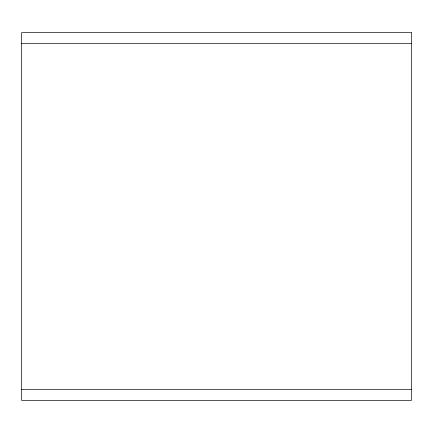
<?xml version="1.0" encoding="UTF-8"?>
<svg xmlns="http://www.w3.org/2000/svg" width="433" height="433" viewBox="0 0 433 433"><rect width="100%" height="100%" fill="white"/><g stroke="black" fill="none" stroke-linecap="round" stroke-linejoin="round"><path stroke-width="0.65" d="M21.65 43.403L411.35 43.403M21.65 389.597L411.35 389.597M411.35 32.572L21.65 32.572L21.65 400.428L411.35 400.428L411.35 32.572"/></g></svg>
